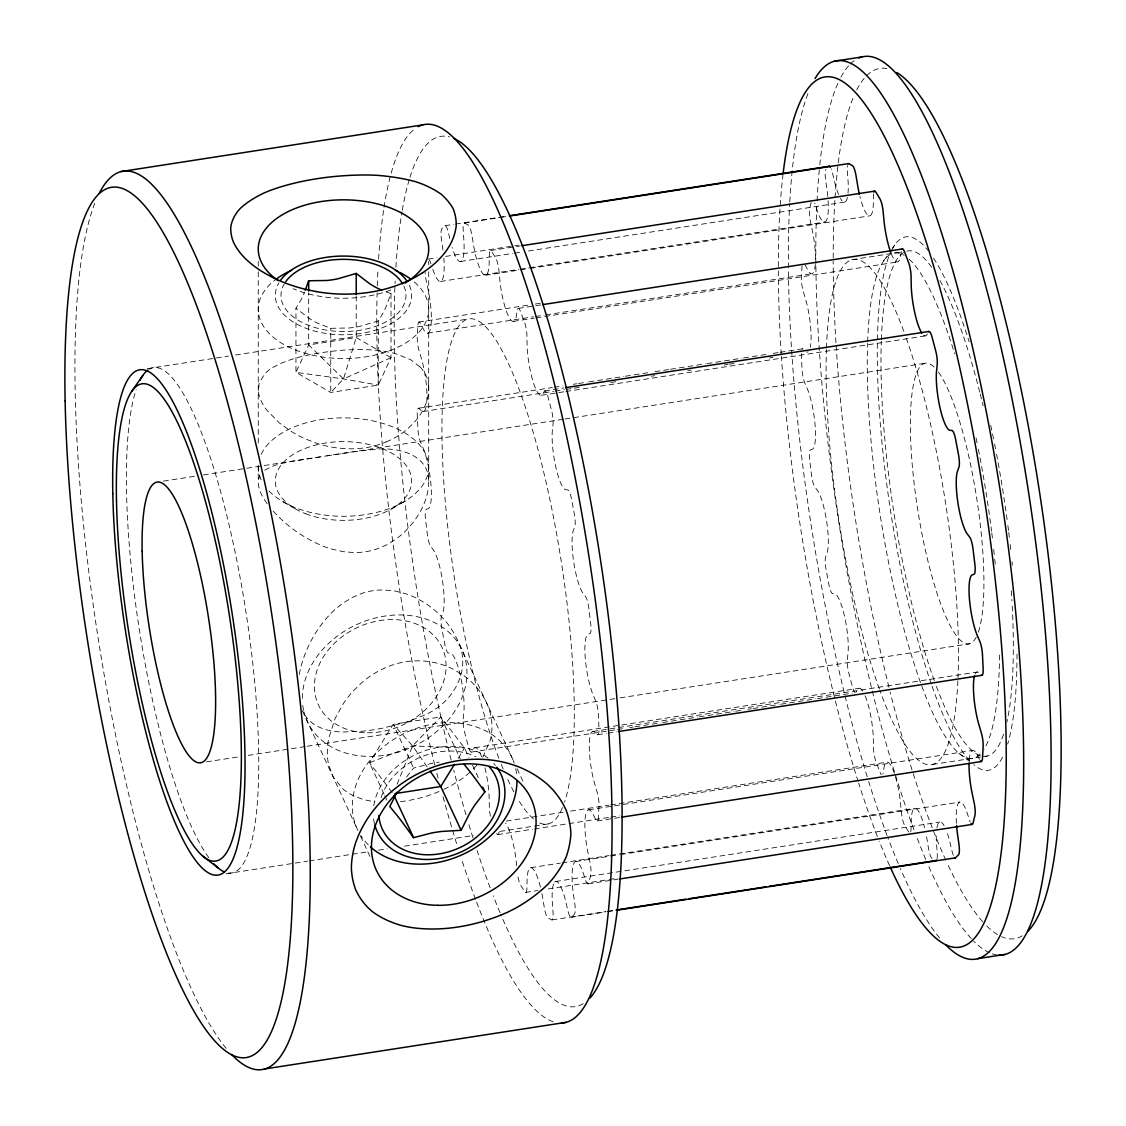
<?xml version="1.0" encoding="UTF-8"?>
<svg xmlns="http://www.w3.org/2000/svg" width="1126" height="1126" viewBox="0 0 1126 1126"><rect width="100%" height="100%" fill="white"/><g stroke="black" fill="none" stroke-linecap="round" stroke-linejoin="round"><path stroke-width="0.75" stroke-dasharray="5 3.75" d="M428.71 271.788L428.71 482.449C428.302 500.085 419.196 516.496 407.345 529.093A80.819 73.274 18.9 0 1 395.367 539.481L386.091 545.139L376.098 549.249A69.46 64.506 24 0 1 354.606 552.585L343.486 551.726L332.353 549.221A80.819 73.274 18.9 0 1 316.378 543.168C299.91 535.371 284.977 524.28 272.816 510.711M802.05 265.905L801.402 277.531A11.359 2.407 81.2 0 0 803.5 292.211L806.146 301.177A34.653 7.319 81.2 0 1 810.27 347.315M267.045 503.589C261.612 495.707 255.321 485.25 259.895 475.566M901.335 251.52L900.293 257.643A34.653 7.319 81.2 0 1 891.37 253.913M299.249 674.516C303.485 652.193 314.224 631.109 329.834 614.613A80.819 78.764 -79.1 0 1 342.571 603.466L352.114 597.54L362.276 593.261A69.46 67.884 84 0 1 383.755 589.94L394.719 590.953L405.585 593.726A80.819 78.764 -79.1 0 1 420.8 600.538C436.663 609.616 450.076 623.438 457.508 640.244L514.202 762.415M811.156 202.455L809.636 208.591A11.359 2.407 81.2 0 0 810.65 222.455L812.845 232.885A34.653 7.319 81.2 0 1 815.52 259.149M386.091 291.916L391.004 293.506L386.091 306.638A85.801 18.129 -81.2 0 1 383.192 312.887L378.28 320.938L359.926 326.315A85.801 67.673 -24.9 0 1 349.088 327.99L330.748 328.299L317.321 323.078A85.801 49.53 60 0 1 309.383 318.503L295.955 308.2L300.867 300.149A85.801 18.129 -81.2 0 0 303.781 293.9L304.513 292.113M397.112 784.259L412.595 745.876L440.773 716.91L464.531 748.03L468.895 757.418M482.73 757.277L490.246 740.317A85.309 65.632 -23.9 0 0 491.978 726.805A85.309 68.855 -26 0 0 490.246 713.166C487.431 702.188 481.421 692.194 473.567 684.073A86.632 77.891 -35.2 0 0 461.801 674.235L452.765 668.957A83.788 77.286 -39.9 0 0 432.722 662.229L427.43 661.426A80.059 75.372 -46 0 0 384.825 668.014L379.8 670.42A83.788 77.286 -39.9 0 0 361.305 683.102L353.254 691.026A86.632 77.891 -35.2 0 0 342.951 704.285L335.069 718.571L328.778 738.149A85.309 68.855 -26 0 0 327.342 752.267A85.309 65.632 -23.9 0 0 328.778 765.3L333.366 777.278L342.951 789.002A86.632 55.174 -19.1 0 0 353.254 795.66L361.305 798.813A83.788 49.192 -17.8 0 0 374.916 801.712M458.141 758.389L464.531 748.03L412.595 745.876L369.483 762.738L384.008 794.027M883.685 260.852L888.667 253.702M892.651 247.987L894.635 245.13M927.472 333.972L926.515 335.266A34.653 7.319 81.2 0 1 923.545 335.168M406.556 776.968L413.58 768.087L431.117 763.512A85.801 49.53 0 0 1 439.196 762.175M476.931 765.103L473.567 768.791M264.751 470.218L271.662 466.502L279.614 463.954A80.819 5.968 -7.9 0 1 291.606 461.407L321.431 456.692M391.693 508.811L403.741 501.858M386.091 441.941L390.835 439.83A83.788 65.477 6.9 0 0 407.556 428.922L414.34 422.25A86.632 64.224 5 0 0 422.222 411.426C426.67 403.601 429.414 394.564 428.527 385.486M445.094 225.679L453.792 224.341M455.523 224.074L505.94 216.276M464.278 223.047L499.043 217.67M500.788 217.402L505.996 216.586M428.19 259.107L436.888 257.77M445.572 256.418L518.579 245.13M490.556 250.549L520.113 245.975M460.647 261.485L512.794 253.42M514.54 253.153L521.493 252.069M528.446 250.999L844.81 202.061M440.562 281.472L518.776 269.367M520.522 269.1L824.711 222.033M485.447 275.293L518.481 270.184M520.212 269.916L528.91 268.579M530.642 268.312L869.61 215.868M418.942 322.036L528.46 305.09M535.413 304.006L540.621 303.204M518.396 308.369L541.001 304.879M147.224 368.681L228.677 356.069M235.503 355.014L467.839 319.08M851.988 259.656L901.729 251.957M427.599 333.169L533.64 316.772M535.371 316.505L544.069 315.153M545.8 314.886L811.762 273.745M513.456 321.374L534.315 318.151M536.06 317.884L543.014 316.8M544.745 316.533L897.619 261.95M418.59 408.217L552.43 387.513M554.175 387.245L562.859 385.894M573.289 384.29L576.765 383.755M578.511 383.487L587.195 382.136M588.94 381.869L595.893 380.785M597.625 380.518L604.578 379.448M606.323 379.18L613.276 378.097M615.007 377.829L623.705 376.492M625.437 376.225L632.39 375.141M634.135 374.874L641.088 373.804M642.819 373.536L648.041 372.72M654.994 371.65L668.9 369.497M670.632 369.229L677.585 368.16M679.33 367.878L686.283 366.809M688.014 366.541L705.397 363.853M707.128 363.585L714.081 362.502M715.826 362.234L722.779 361.165M724.511 360.897L731.464 359.813M733.209 359.546L741.893 358.209M743.639 357.941L750.592 356.858M752.323 356.59L759.276 355.52M761.021 355.239L766.229 354.437M773.182 353.367L778.404 352.551M780.135 352.283L787.088 351.213M788.833 350.946L795.786 349.862M797.518 349.595L802.739 348.793M544.731 390.891L563.845 387.935M423.038 411.539L553.893 391.299M555.146 391.102L564.323 389.68M566.054 389.413L573.007 388.343M574.26 388.146L581.706 386.992M610.771 382.502L618.202 381.348M651.236 376.239L654.713 375.704M687.733 370.595L691.209 370.06M724.243 364.951L727.72 364.416M728.972 364.219L736.404 363.065M769.438 357.955L772.915 357.421M541.465 395.268L564.056 391.778M565.801 391.51L925.614 335.844M163.425 481.126L196.445 476.016M203.398 474.933L245.116 468.486M246.861 468.219L563.211 419.28M564.956 419.013L924.77 363.346M206.438 761.852L239.472 756.742M248.156 755.391L305.526 746.524M307.257 746.257L618.399 698.12M620.144 697.853L969.528 643.805M474.778 747.706L858.927 688.268M592.726 731.506L977.368 672.011M471.512 752.084L615.781 729.761M617.527 729.493L622.734 728.691M629.687 727.607L633.164 727.072M634.909 726.805L641.862 725.735M643.593 725.454L660.976 722.765M662.721 722.498L669.674 721.428M671.406 721.161L678.359 720.077M680.104 719.81L687.057 718.74M688.788 718.472L697.487 717.121M699.218 716.854L706.171 715.784M707.916 715.517L714.869 714.433M716.6 714.165L723.554 713.096M725.299 712.814L733.983 711.477M735.728 711.21L740.936 710.407M747.889 709.324L751.366 708.789M753.111 708.521L760.064 707.438M761.795 707.17L779.178 704.482M780.923 704.214L787.876 703.145M789.607 702.877L796.561 701.794M798.306 701.526L815.688 698.838M817.42 698.57L824.373 697.487M826.118 697.219L833.071 696.149M834.802 695.882L841.755 694.798M843.501 694.531L852.185 693.194M597.653 734.757L606.351 733.406M608.082 733.139L616.781 731.801M506.264 821.065L563.619 812.184M570.572 811.114L608.814 805.189M610.559 804.921L886.936 762.175M588.645 809.805L972.794 750.38M226.059 873.762L307.511 861.165M309.143 860.911L368.174 851.777M378.491 850.186L387.231 848.835M404.501 846.161L473.877 835.436M499.86 831.41L532.809 826.315M534.526 826.048L548.404 823.894M932.553 764.47L980.577 757.038M982.294 756.785L987.432 755.982M497.847 834.605L532.612 829.229M534.343 828.961L609.096 817.392M610.827 817.124L619.525 815.787M597.287 820.938L619.891 817.448M530.796 867.682L560.34 863.107M562.085 862.84L609.011 855.577M610.756 855.31L914.945 808.243M575.682 861.503L608.702 856.393M610.447 856.126L619.131 854.789M620.876 854.521L959.831 802.078M555.582 881.489L939.746 822.064M525.673 892.425L537.848 890.553M548.278 888.935L607.378 879.786M609.11 879.519L617.808 878.181M588.039 883.868L617.597 879.293M551.951 919.928L605.844 911.596M607.576 911.328L614.529 910.244M571.149 917.296L605.915 911.919M607.646 911.652L614.599 910.568M326.864 455.861L354.606 451.653A80.819 5.968 -7.9 0 1 370.595 449.879C393.692 446.107 429.724 452.342 428.71 482.449M283.217 501.858L295.279 508.811M958.761 753.125L969.753 761.584M419.914 366.893L410.568 359.673L395.367 353.564A86.632 33.189 -3.6 0 0 381.179 350.791L370.876 349.89A83.788 27.108 -4.6 0 0 349.06 349.82L343.486 350.13A80.059 21.014 -5.4 0 0 300.867 356.717L296.138 358.012A83.788 27.108 -4.6 0 0 279.417 364.036L272.619 367.583A86.632 33.189 -3.6 0 0 264.751 373.776L259.121 383.093L258.445 391.862A85.309 47.025 -0.6 0 0 261.162 400.94A85.309 51.43 0.6 0 0 267.045 410.413L279.403 423.01L291.606 431.638A86.632 64.224 5 0 0 305.793 439.056L316.096 443.067A83.788 65.477 6.9 0 0 337.913 448.021L343.486 448.528A80.059 65.505 9.1 0 0 386.091 441.941M392.214 792.493L369.483 762.738L393.241 724.257L440.773 716.91L460.379 759.163M427.176 766.89L412.595 745.876L393.241 724.257L413.58 768.087M304.752 714.968C310.283 723.61 319.981 728.621 329.834 730.577A80.819 29.487 -13.7 0 0 342.571 732.041L362.276 731.238A69.46 21.169 -12.8 0 0 383.755 727.917L405.585 722.301A80.819 29.487 -13.7 0 0 420.8 716.502C451.076 706.129 473.328 670.997 457.508 640.244M908.682 832.03L904.558 825.189A11.359 2.407 81.2 0 1 901.335 811.635L900.293 801.05A34.653 7.319 81.2 0 0 895.508 776.996M805.048 264.737L807.891 270.339A34.653 7.319 81.2 0 0 815.323 264.371M979.507 759.374L976.664 753.773A34.653 7.319 81.2 0 0 969.12 761.387M517.115 768.706L524.42 784.442M472.526 765.244L479.057 779.333M384.74 795.603L386.908 800.29M302.331 710.661L357.575 829.693M360.489 835.985L369.975 856.436M432.806 269.353L433.735 271.971A34.653 7.319 81.2 0 0 443.827 258.065M449.781 238.585L448.612 233.49A11.359 2.407 81.2 0 0 444.77 225.833L441.814 228.789A11.359 2.407 81.2 0 0 441.617 240.485L443.165 251.337M516.721 865.824L516.144 860.475A34.653 7.319 81.2 0 0 505.447 823.078M428.71 261.288L428.71 264.793M391.004 293.506L391.004 357.66L378.28 385.092L330.748 392.453L295.955 372.368L295.955 308.2M378.28 320.938L378.28 385.092L343.486 378.927L295.955 372.368L308.693 344.922L308.693 292.901M356.224 295.955L356.224 337.575L343.486 378.927L330.748 392.453L330.748 328.299M258.262 261.288L258.262 270.043M258.262 271.788L258.262 444.418M258.262 465.165L258.262 482.449M302.345 698.416A85.224 67.208 -24.9 0 1 421.068 617.639A85.224 67.208 -24.9 0 1 434.763 733.125A85.224 67.208 -24.9 0 1 303.921 711.745M303.584 710.295A85.224 67.208 -24.9 0 1 302.514 702.934M357.927 830.495A85.224 67.208 -24.9 0 1 409.048 731.224A85.224 67.208 -24.9 0 1 514.174 763.09M515.722 768.777A85.224 67.208 -24.9 0 1 516.792 776.138M368.272 844.824A85.224 67.208 -24.9 0 1 360.827 835.605M374.479 823.753A68.165 53.767 -24.9 0 1 373.353 816.716M373.776 805.737A68.165 53.767 -24.9 0 1 419.956 752.604A68.165 53.767 -24.9 0 1 488.571 758.544M493.807 763.512A68.165 53.767 -24.9 0 1 495.356 765.328M381.109 797.588A62.493 49.291 -24.9 0 1 475.819 756.742M553.218 1021.746A454.524 96.048 81.2 0 1 476.115 900.814M475.524 899.266A454.524 96.048 81.2 0 1 461.308 858.434M456.593 843.557A454.524 96.048 81.2 0 1 442.377 794.351M438.098 778.15A454.524 96.048 81.2 0 1 436.424 771.577M434.749 764.948A454.524 96.048 81.2 0 1 377.097 292.859M377.294 285.849A454.524 96.048 81.2 0 1 378.012 268.847M378.589 259.008A454.524 96.048 81.2 0 1 383.769 209.07M384.036 207.353A454.524 96.048 81.2 0 1 415.691 128.209M583.254 1003.688A440.308 93.05 81.2 0 1 500.662 914.171M500.043 912.707A440.308 93.05 81.2 0 1 493.244 895.874M490.176 887.837A440.308 93.05 81.2 0 1 477.086 850.538M473.004 837.843A440.308 93.05 81.2 0 1 467.98 821.459M465.995 814.76A440.308 93.05 81.2 0 1 453.75 770.268M451.146 760.064A440.308 93.05 81.2 0 1 395.142 281.12M395.888 267.242A440.308 93.05 81.2 0 1 401.996 211.801M402.278 210.196A440.308 93.05 81.2 0 1 409.428 179.076M409.963 177.331A440.308 93.05 81.2 0 1 449.527 136.893M226.185 1048.39A454.524 96.048 81.2 0 1 97.92 636.739A454.524 96.048 81.2 0 1 94.753 203.37M420.097 366.865A85.309 47.025 -0.6 0 1 425.98 375.451A85.309 51.43 0.6 0 1 428.696 385.402M390.835 289.945A85.224 49.206 0 0 1 293.084 288.72M562.536 807.525A255.672 54.034 81.2 0 1 537.384 821.769M533.442 818.912A255.672 54.034 81.2 0 1 517.622 798.545M513.892 791.874A255.672 54.034 81.2 0 1 506.264 776.166M503.181 769.002A255.672 54.034 81.2 0 1 501.323 764.498M498.874 758.262A255.672 54.034 81.2 0 1 444.46 377.294A255.672 54.034 81.2 0 1 534.695 437.578A255.672 54.034 81.2 0 1 564.548 802.134M957.874 680.667A255.672 54.034 81.2 0 1 879.969 690.674M879.364 688.985A255.672 54.034 81.2 0 1 826.428 349.707M826.484 348.131A255.672 54.034 81.2 0 1 904.572 333.451M906.247 338.11A255.672 54.034 81.2 0 1 958.015 677.57M980.225 754.124A255.672 54.034 81.2 0 1 921.138 684.298M920.519 682.623A255.672 54.034 81.2 0 1 867.583 343.346M867.639 341.755A255.672 54.034 81.2 0 1 893.157 253.28M894.311 253.04A255.672 54.034 81.2 0 1 904.164 255.405M909.118 259.149A255.672 54.034 81.2 0 1 954.707 353.846M976.073 437.958A255.672 54.034 81.2 0 1 977.058 442.757M978.353 449.19A255.672 54.034 81.2 0 1 991.584 531.388M991.795 533.034A255.672 54.034 81.2 0 1 992.78 541.24M993.709 549.404A255.672 54.034 81.2 0 1 994.399 555.92M994.737 559.158A255.672 54.034 81.2 0 1 995.37 565.604M999.564 655.022A255.672 54.034 81.2 0 1 983.885 749.466M889.568 865.627A440.308 93.05 81.2 0 1 879.251 841.15M877.393 836.449A440.308 93.05 81.2 0 1 858.688 783.232M858.181 781.627A440.308 93.05 81.2 0 1 781.402 356.224M781.289 354.563A440.308 93.05 81.2 0 1 778.319 269.888M778.319 266.51A440.308 93.05 81.2 0 1 782.936 175.177M939.619 938.014A454.524 96.048 81.2 0 1 900.392 868.568M898.295 863.684A454.524 96.048 81.2 0 1 887.71 837.139M887.119 835.591A454.524 96.048 81.2 0 1 868.695 781.557M867.217 776.743A454.524 96.048 81.2 0 1 788.425 269.578M788.411 267.918A454.524 96.048 81.2 0 1 789.692 203.51M789.79 201.864A454.524 96.048 81.2 0 1 808.187 93.008M1002.576 757.122A269.874 57.032 81.2 0 1 973.877 764.751M969.613 760.613A269.874 57.032 81.2 0 1 931.849 685.593M931.286 684.003A269.874 57.032 81.2 0 1 890.37 252.886M891.736 250.028A269.874 57.032 81.2 0 1 927.979 250.352M933.524 258.093A269.874 57.032 81.2 0 1 969.12 341.741M990.753 425.361A269.874 57.032 81.2 0 1 994.23 442.222M994.568 443.925A269.874 57.032 81.2 0 1 996.214 452.469M996.552 454.172A269.874 57.032 81.2 0 1 1007.432 522.154M1007.869 525.476A269.874 57.032 81.2 0 1 1008.544 530.698M1008.755 532.429A269.874 57.032 81.2 0 1 1009.797 541.099M1010.205 544.548A269.874 57.032 81.2 0 1 1011.148 553.162M1012.035 561.705A269.874 57.032 81.2 0 1 1012.358 565.111M1017.003 654.079A269.874 57.032 81.2 0 1 1007.643 744.089M1022.295 935.762A440.308 93.05 81.2 0 1 1001.535 936.677M997.552 934.608A440.308 93.05 81.2 0 1 984.954 924.179M982.773 921.828A440.308 93.05 81.2 0 1 947.149 863.079M945.798 860.137A440.308 93.05 81.2 0 1 912.553 771.535M912.046 769.931A440.308 93.05 81.2 0 1 890.173 692.138M888.963 687.31A440.308 93.05 81.2 0 1 836.069 344.415M835.956 342.754A440.308 93.05 81.2 0 1 833.198 261.401M833.198 258.023A440.308 93.05 81.2 0 1 834.929 199.33M835.042 197.627A440.308 93.05 81.2 0 1 854.212 95.274M856.745 89.911A440.308 93.05 81.2 0 1 864.487 77.99M866.57 75.724A440.308 93.05 81.2 0 1 890.173 69.446M997.186 954.947A454.524 96.048 81.2 0 1 992.259 953.821M989.571 952.779A454.524 96.048 81.2 0 1 973.666 941.125M971.245 938.591A454.524 96.048 81.2 0 1 927.838 864.332M925.741 859.434A454.524 96.048 81.2 0 1 916.325 835.985M913.974 829.778A454.524 96.048 81.2 0 1 815.871 265.328M815.857 263.667A454.524 96.048 81.2 0 1 816.969 202.596M817.054 200.921A454.524 96.048 81.2 0 1 819.32 169.646M819.798 164.804A454.524 96.048 81.2 0 1 838.786 81.368M840.897 77.173A454.524 96.048 81.2 0 1 849.173 65.167M850.257 64.041A454.524 96.048 81.2 0 1 854.718 60.297M469.894 772.281A86.632 55.174 -19.1 0 1 461.801 778.868L452.765 784.667A83.788 49.192 -17.8 0 1 442.997 789.72M400.476 801.642A80.059 42.816 -16.7 0 0 427.444 795.857L432.722 794.013A83.788 49.192 -17.8 0 0 440.477 790.874M808.13 351.805A34.653 7.319 81.2 0 1 806.68 352.03M801.374 353.606A11.359 2.407 81.2 0 0 801.402 354.986L802.05 369.427A11.359 2.407 81.2 0 0 805.048 383.487L807.891 390.117A34.653 7.319 81.2 0 1 815.083 424.854A34.653 7.319 81.2 0 1 812.845 448.95L810.65 449.893A11.359 2.407 81.2 0 0 809.636 459.436L811.536 475.271A11.359 2.407 81.2 0 0 815.125 487.333L817.884 490.992A34.653 7.319 81.2 0 1 826.611 521.085A34.653 7.319 81.2 0 1 827.314 552.261L825.78 556.511A11.359 2.407 81.2 0 0 825.977 569.038L828.933 584.732A11.359 2.407 81.2 0 0 832.761 593.613L835.154 593.923A34.653 7.319 81.2 0 1 844.57 616.415A34.653 7.319 81.2 0 1 848.145 651.658L847.428 658.78A11.359 2.407 81.2 0 0 848.793 673.067L852.523 687.085A11.359 2.407 81.2 0 0 854.958 692.49M802.106 349.144A11.359 2.407 81.2 0 1 803.105 348.961M540.466 887.133A34.653 7.319 81.2 0 0 527.109 878.618L526.94 887.218A11.359 2.407 81.2 0 1 524.533 891.454L520.395 884.628A11.359 2.407 81.2 0 1 517.524 874.198M541.93 893.608A34.653 7.319 81.2 0 1 542.366 895.846L544.168 906.669A11.359 2.407 81.2 0 0 547.883 917.831L551.599 919.872A11.359 2.407 81.2 0 0 552.979 911.497L552.247 901.264A34.653 7.319 81.2 0 1 554.288 882.615M953.314 855.281A11.359 2.407 81.2 0 1 951.78 850.06L949.387 840.052A34.653 7.319 81.2 0 0 946.53 831.016M910.681 831.959A11.359 2.407 81.2 0 0 911.089 827.793L911.258 819.179A34.653 7.319 81.2 0 1 924.615 827.694M937.113 858.505A11.359 2.407 81.2 0 0 937.128 852.072L936.41 841.84A34.653 7.319 81.2 0 1 936.41 832.41M936.902 827.962A34.653 7.319 81.2 0 1 944.137 825.78M554.696 882.08A34.653 7.319 81.2 0 1 565.238 899.477L567.631 909.484A11.359 2.407 81.2 0 0 571.473 917.141L574.429 914.185A11.359 2.407 81.2 0 0 574.612 902.489L573.078 891.637A34.653 7.319 81.2 0 1 573.781 863.473A34.653 7.319 81.2 0 1 582.508 871.003L585.267 879.209A11.359 2.407 81.2 0 0 588.856 882.615L590.756 874.958A11.359 2.407 81.2 0 0 589.757 861.094L587.547 850.665A34.653 7.319 81.2 0 1 585.309 816.941A34.653 7.319 81.2 0 1 592.515 813.211L595.344 818.799A11.359 2.407 81.2 0 0 598.342 817.645L598.99 806.019A11.359 2.407 81.2 0 0 596.893 791.339L594.246 782.373A34.653 7.319 81.2 0 1 589.292 746.369A34.653 7.319 81.2 0 1 594.246 731.745L596.893 734.194A11.359 2.407 81.2 0 0 598.99 728.564L598.342 714.123A11.359 2.407 81.2 0 0 595.344 700.062L592.515 693.433A34.653 7.319 81.2 0 1 585.309 658.696A34.653 7.319 81.2 0 1 587.547 634.6L589.757 633.656A11.359 2.407 81.2 0 0 590.756 624.114L588.856 608.265A11.359 2.407 81.2 0 0 585.267 596.203L582.508 592.558A34.653 7.319 81.2 0 1 573.781 562.465A34.653 7.319 81.2 0 1 573.078 531.275L574.612 527.038A11.359 2.407 81.2 0 0 574.429 514.512L571.473 498.818A11.359 2.407 81.2 0 0 567.631 489.923L565.238 489.613A34.653 7.319 81.2 0 1 555.822 467.135A34.653 7.319 81.2 0 1 552.247 431.891L552.979 424.769A11.359 2.407 81.2 0 0 551.599 410.483L547.883 396.465A11.359 2.407 81.2 0 0 544.168 391.637L542.366 394.691A34.653 7.319 81.2 0 1 533.203 382.01A34.653 7.319 81.2 0 1 527.109 346.175L526.94 336.857A11.359 2.407 81.2 0 0 524.533 322.219L520.395 311.255A11.359 2.407 81.2 0 0 517.172 310.945L516.144 317.082A34.653 7.319 81.2 0 1 508.122 315.435A34.653 7.319 81.2 0 1 500.099 282.499L499.057 271.915A11.359 2.407 81.2 0 0 495.848 258.347L491.71 251.52A11.359 2.407 81.2 0 0 489.303 255.757L489.134 264.357A34.653 7.319 81.2 0 1 483.04 273.928A34.653 7.319 81.2 0 1 473.877 247.129L472.075 236.305A11.359 2.407 81.2 0 0 468.36 225.144L464.644 223.103A11.359 2.407 81.2 0 0 463.265 231.477L463.982 241.71A34.653 7.319 81.2 0 1 452.103 247.382M932.032 858.406A11.359 2.407 81.2 0 1 928.317 847.245L926.515 836.421A34.653 7.319 81.2 0 0 926.079 834.169M894.368 773.393A34.653 7.319 81.2 0 0 884.248 766.468L883.22 772.605A11.359 2.407 81.2 0 1 882.868 774.266M862.741 691.054A34.653 7.319 81.2 0 0 858.026 688.859L856.224 691.913A11.359 2.407 81.2 0 1 855.971 692.391M865.134 695.798A34.653 7.319 81.2 0 1 873.297 737.375L873.452 746.693A11.359 2.407 81.2 0 0 875.873 761.331L879.997 772.295A11.359 2.407 81.2 0 0 881.236 774.66M481.576 756.728A34.653 7.319 81.2 0 0 473.877 748.283L472.075 751.338A11.359 2.407 81.2 0 1 468.36 746.51L464.644 732.491A11.359 2.407 81.2 0 1 463.265 718.205L463.982 711.083A34.653 7.319 81.2 0 0 460.407 675.839A34.653 7.319 81.2 0 0 451.005 653.361L448.612 653.052A11.359 2.407 81.2 0 1 444.77 644.156L441.814 628.463A11.359 2.407 81.2 0 1 441.631 615.936L443.165 611.7A34.653 7.319 81.2 0 0 442.462 580.509A34.653 7.319 81.2 0 0 433.735 550.417L430.976 546.772A11.359 2.407 81.2 0 1 427.387 534.709L425.487 518.861A11.359 2.407 81.2 0 1 426.487 509.318L428.696 508.375A34.653 7.319 81.2 0 0 430.92 484.293A34.653 7.319 81.2 0 0 423.728 449.541L420.899 442.912A11.359 2.407 81.2 0 1 417.901 428.851L417.239 414.41A11.359 2.407 81.2 0 1 419.351 408.78L421.997 411.229A34.653 7.319 81.2 0 0 426.951 396.605A34.653 7.319 81.2 0 0 421.997 360.601L419.351 351.636A11.359 2.407 81.2 0 1 417.239 336.956L417.901 325.33A11.359 2.407 81.2 0 1 420.899 324.175L423.728 329.763A34.653 7.319 81.2 0 0 430.92 326.033A34.653 7.319 81.2 0 0 428.696 292.31L426.487 281.88A11.359 2.407 81.2 0 1 425.22 272.576M484.954 767.862A34.653 7.319 81.2 0 1 489.134 796.8L489.303 806.117A11.359 2.407 81.2 0 0 490.556 816.772M499.057 832.03A11.359 2.407 81.2 0 1 496.679 833.493M828.131 200.794A34.653 7.319 81.2 0 1 817.884 212.547L815.125 204.341A11.359 2.407 81.2 0 0 814.731 203.116M827.793 196.431A34.653 7.319 81.2 0 0 827.314 191.913L825.78 181.047A11.359 2.407 81.2 0 1 825.977 169.35M429.33 259.881A11.359 2.407 81.2 0 1 430.976 263.766M847.414 197.388A34.653 7.319 81.2 0 1 840.418 198.345M838.617 194.601A34.653 7.319 81.2 0 1 835.154 184.073L832.761 174.066A11.359 2.407 81.2 0 0 831.227 168.83M848.005 193.306A34.653 7.319 81.2 0 0 848.145 182.285L847.428 172.053A11.359 2.407 81.2 0 1 847.442 165.621M956.424 823.331A34.653 7.319 81.2 0 1 966.671 811.579L969.416 819.77A11.359 2.407 81.2 0 0 970.232 822.079M980.239 755.645A255.672 54.034 81.2 0 1 934.847 682.173M934.242 680.498A255.672 54.034 81.2 0 1 881.306 341.22M881.362 339.644A255.672 54.034 81.2 0 1 903.531 252.618M906.866 251.154A255.672 54.034 81.2 0 1 931.709 267.298M939.957 280.543A255.672 54.034 81.2 0 1 979.817 392.425M980.239 394.072A255.672 54.034 81.2 0 1 983.111 405.81M1011.317 590.728A255.672 54.034 81.2 0 1 1011.964 600.988M1012.232 606.055A255.672 54.034 81.2 0 1 1006.883 722.132M1003.576 734.208A255.672 54.034 81.2 0 1 985.109 756.348M148.942 369.342A255.672 54.034 81.2 0 1 246.355 614.613A255.672 54.034 81.2 0 1 225.65 872.383M208.859 857.731A255.672 54.034 81.2 0 1 139.286 629.307A255.672 54.034 81.2 0 1 136.147 389.666M976.312 637.02A142.031 30.022 81.2 0 1 917.268 506.742A142.031 30.022 81.2 0 1 935.34 368.286M938.422 372.101A142.031 30.022 81.2 0 1 977.269 501.943A142.031 30.022 81.2 0 1 977.72 633.868M975.2 673.897A34.653 7.319 81.2 0 1 978.395 672.321M873.551 193.911A11.359 2.407 81.2 0 0 873.452 196.332L873.297 204.932A34.653 7.319 81.2 0 1 859.926 196.417M414.34 282.007A85.224 49.206 0 0 1 398.266 347.033A85.224 49.206 0 0 1 284.554 344.88A85.224 49.206 0 0 1 275.87 279.389M261.162 454.327A85.224 49.206 0 0 1 387.696 425.009A85.224 49.206 0 0 1 401.053 503.35A85.224 49.206 0 0 1 267.045 488.825M261.162 479.803A85.224 49.206 0 0 1 258.445 463.856M409.329 285.244A68.165 39.354 0 0 1 341.248 334.76A68.165 39.354 0 0 1 278.938 282.781M403.854 286.088A62.493 36.088 0 0 1 341.445 331.494A62.493 36.088 0 0 1 284.301 283.822M391.004 357.66L343.486 378.927L308.693 344.922L356.224 337.575L391.004 357.66M367.4 732.745A68.165 53.767 -24.9 0 0 442.602 648.632A68.165 53.767 -24.9 0 0 330.734 647.126A68.165 53.767 -24.9 0 0 367.4 732.745M305.61 513.709A68.165 39.354 0 0 0 411.511 483.561A68.165 39.354 0 0 0 313.338 445.685A68.165 39.354 0 0 0 305.61 513.709"/><path stroke-width="1.5" d="M381.686 290.198L377.576 288.284A85.801 49.53 60 0 1 369.652 283.71L356.224 273.421L337.87 278.798A85.801 67.673 -24.9 0 1 327.033 280.473L308.693 280.768L305.273 290.198M396.859 792.338L389.821 806.554L398.182 816.829A85.801 9.064 57.3 0 1 403.601 823.922L413.58 837.674L431.117 833.099A85.801 49.53 0 0 1 441.955 831.424L461.111 830.312L469.472 813.732A85.801 40.466 -71.6 0 1 474.89 804.963L484.87 791.845L482.688 787.158M454.482 764.301L440.773 786.497L394.945 793.591M131.855 391.201L142.819 375.465M422.503 272.816L417.352 275.969A123.325 91.431 5 0 1 316.434 291.62M120.946 171.574L422.785 124.887M834.38 61.212L861.826 56.962M509.416 215.728L829.257 166.254M509.473 216.051L848.441 163.622M521.845 245.707L874.719 191.11M542.732 304.611L902.545 248.945M565.59 387.668L928.88 331.466M618.512 731.534L981.816 675.333M621.622 817.18L981.45 761.514M619.328 879.026L972.202 824.429M616.274 909.977L685.804 899.224M689.281 898.689L765.764 886.852M769.241 886.317L936.114 860.503M616.344 910.301L955.298 857.871M264.174 1069.038L566.012 1022.338M977.607 958.676L1005.054 954.426M316.448 291.578L309.692 290.269A121.847 85.069 3.4 0 1 271.296 276.743L265.595 273.646A117.597 76.667 1.9 0 1 250.324 263.076L245.904 259.149A113.923 68.672 0.6 0 1 233.729 242.822A113.923 62.803 -0.6 0 1 230.802 226.622L231.689 222.906A117.597 58.482 -1.7 0 1 237.079 212.209L239.796 208.901A121.847 53.752 -2.7 0 1 264.455 192.785L269.607 190.66A123.325 47.264 -3.6 0 1 370.538 175.037L377.266 175.332A121.847 53.752 -2.7 0 1 415.663 181.694L421.377 183.707A117.597 58.482 -1.7 0 1 436.635 191.209L441.068 194.094A113.923 62.803 -0.6 0 1 453.243 208.859A113.923 68.672 0.6 0 1 456.157 226.622L455.284 231.379A117.597 76.667 1.9 0 1 449.893 245.13L447.163 249.536A121.847 85.069 3.4 0 1 422.517 272.816M515.328 765.596L509.205 763.639A123.325 110.897 -35.2 0 0 408.259 779.206L402.517 783.049A121.847 106.28 -31.5 0 0 372.129 812.071L368.075 817.786A117.597 98.961 -28.5 0 0 358.237 835.999L355.746 842.347A113.923 91.952 -26 0 0 351.368 867.414A113.923 87.645 -23.9 0 0 355.746 889.976L358.237 894.804A117.597 85.646 -22.1 0 0 368.075 907.725L372.115 911.398A121.847 83.352 -20.5 0 0 402.503 925.769L408.302 927.008A123.325 78.553 -19.1 0 0 509.233 911.427L515.328 908.316A121.847 83.352 -20.5 0 0 547.982 884.192L552.373 879.209A117.597 85.646 -22.1 0 0 563.183 863.093L565.998 857.449A113.923 87.645 -23.9 0 0 570.882 833.451A113.923 91.952 -26 0 0 565.998 809.819L563.183 804.288A117.597 98.961 -28.5 0 0 552.373 789.27L547.996 784.85A121.847 106.28 -31.5 0 0 515.328 765.581M202.764 856.098L217.895 867.738M464.067 764.273L469.472 771A85.801 9.064 57.3 0 1 474.89 778.108L484.87 791.845M430.09 771.085L440.773 786.497L461.111 830.312M393.973 795.406L413.58 837.674M356.224 273.421L356.224 294.224M308.693 280.768L308.693 291.17M516.975 780.67A85.224 67.208 -24.9 0 1 461.956 854.817A85.224 67.208 -24.9 0 1 370.454 846.893M496.791 767.2A68.165 53.767 -24.9 0 1 462.265 851.411A68.165 53.767 -24.9 0 1 374.775 824.894M489.261 766.792A62.493 49.291 -24.9 0 1 458.465 848.23A62.493 49.291 -24.9 0 1 378.829 815.562M453.75 138.371A440.308 93.05 81.2 0 1 598.99 550.29A440.308 93.05 81.2 0 1 589.757 998.241M418.295 126.647A454.524 96.048 81.2 0 1 587.73 548.784A454.524 96.048 81.2 0 1 561.353 1023.027M99.243 193.292A454.524 96.048 81.2 0 1 287.82 607.73A454.524 96.048 81.2 0 1 231.59 1054.499M278.192 280.67A85.224 49.206 0 0 1 286.37 212.518A85.224 49.206 0 0 1 404.614 214.756A85.224 49.206 0 0 1 405.05 283.062M783.119 173.545A440.308 93.05 81.2 0 1 914.945 208.591A440.308 93.05 81.2 0 1 1005.56 795.294A440.308 93.05 81.2 0 1 890.244 867.133M815.055 78.567A454.524 96.048 81.2 0 1 1001.985 502.252A454.524 96.048 81.2 0 1 946.234 945.361M858.8 58.017A454.524 96.048 81.2 0 1 1027.925 488.205A454.524 96.048 81.2 0 1 998.79 955.087M896.746 72.528A440.308 93.05 81.2 0 1 1039.791 493.751A440.308 93.05 81.2 0 1 1027.742 931.413M936.705 859.926A11.359 2.407 81.2 0 1 935.762 860.447M828.933 166.395A11.359 2.407 81.2 0 1 830.397 167.169M971.062 823.655A11.359 2.407 81.2 0 0 973.005 823.19L974.905 815.534A11.359 2.407 81.2 0 0 973.906 801.656L971.71 791.24A34.653 7.319 81.2 0 1 969.064 763.132M956.565 825.485A34.653 7.319 81.2 0 0 957.241 832.198L958.775 843.064A11.359 2.407 81.2 0 1 958.578 854.761L955.622 857.716A11.359 2.407 81.2 0 1 954.552 857.477M224.398 871.904A255.672 54.034 81.2 0 1 213.841 863.811M140.074 380.109A255.672 54.034 81.2 0 1 147.858 370.074M974.553 675.699A34.653 7.319 81.2 0 0 978.395 722.934L981.042 731.914A11.359 2.407 81.2 0 1 983.153 746.594L982.491 758.206A11.359 2.407 81.2 0 1 980.338 760.88M981.436 675.164A11.359 2.407 81.2 0 0 983.153 669.14L982.491 654.699A11.359 2.407 81.2 0 0 979.507 640.638L976.664 634.008A34.653 7.319 81.2 0 1 969.472 599.257A34.653 7.319 81.2 0 1 971.71 575.175L973.906 574.232A11.359 2.407 81.2 0 0 974.905 564.689L973.005 548.841A11.359 2.407 81.2 0 0 969.416 536.778L966.671 533.133A34.653 7.319 81.2 0 1 957.945 503.04A34.653 7.319 81.2 0 1 957.241 471.85L958.775 467.614A11.359 2.407 81.2 0 0 958.578 455.087L955.622 439.379A11.359 2.407 81.2 0 0 951.78 430.498L949.387 430.188A34.653 7.319 81.2 0 1 939.985 407.696A34.653 7.319 81.2 0 1 936.41 372.467L937.128 365.345A11.359 2.407 81.2 0 0 935.762 351.059L932.032 337.04A11.359 2.407 81.2 0 0 928.584 331.72M901.926 249.325A11.359 2.407 81.2 0 1 904.544 251.83L908.682 262.794A11.359 2.407 81.2 0 1 911.089 277.432L911.258 286.736A34.653 7.319 81.2 0 0 921.814 333.071M859.419 194.319A34.653 7.319 81.2 0 1 858.026 187.69L856.224 176.866A11.359 2.407 81.2 0 0 852.523 165.705L848.793 163.678A11.359 2.407 81.2 0 0 848.117 163.791M890.779 252.379A34.653 7.319 81.2 0 1 884.248 223.075L883.22 212.49A11.359 2.407 81.2 0 0 879.997 198.922L875.873 192.096A11.359 2.407 81.2 0 0 873.86 192.166M275.87 279.389A85.224 49.206 0 0 1 291.606 270.31M395.367 270.31A85.224 49.206 0 0 1 398.266 271.647M399.674 272.351A85.224 49.206 0 0 1 411.089 279.389M280.501 280.36A68.165 39.354 0 0 1 343.486 256.066A68.165 39.354 0 0 1 406.458 280.36M285.751 281.613A62.493 36.088 0 0 1 345.527 259.36A62.493 36.088 0 0 1 402.658 283.822M112.811 493.807A255.672 54.034 81.2 0 0 215.615 875.212A255.672 54.034 81.2 0 0 208.113 498.269A255.672 54.034 81.2 0 0 112.811 493.807M65.125 400.912A440.308 93.05 81.2 0 0 242.16 1057.764A440.308 93.05 81.2 0 0 229.254 408.597A440.308 93.05 81.2 0 0 65.125 400.912M437.704 905.318A85.224 67.208 -24.9 0 0 531.725 800.164A85.224 67.208 -24.9 0 0 391.876 798.278A85.224 67.208 -24.9 0 0 437.704 905.318M116.485 500.957A241.457 51.022 81.2 0 0 213.56 861.165A241.457 51.022 81.2 0 0 206.48 505.166A241.457 51.022 81.2 0 0 116.485 500.957M142.157 550.966A142.031 30.022 81.2 0 0 199.274 762.865A142.031 30.022 81.2 0 0 195.108 553.443A142.031 30.022 81.2 0 0 142.157 550.966"/></g></svg>
